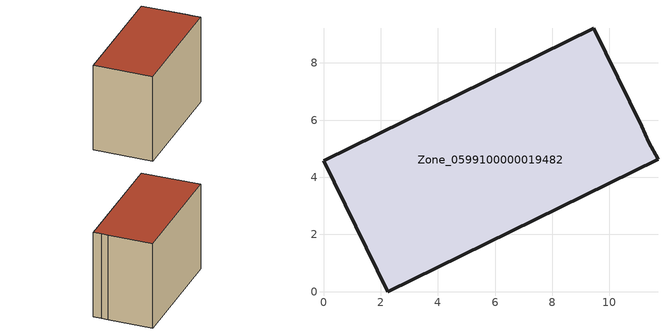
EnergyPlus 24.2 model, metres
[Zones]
Zone_0599100000019482
 floor ground (C_G): 11.38,5.22 11.7,4.63 2.24,0 0,4.58 9.46,9.21 11.13,5.79 z0
 wall outside (C_F): 2.24,0 11.7,4.63 11.38,5.22 11.13,5.79 9.46,9.21 0,4.58 2.24,0 z0:7.65
 roof outside (C_R): 11.7,4.63 11.38,5.22 11.13,5.79 9.46,9.21 0,4.58 2.24,0 z7.65
[BUILDING]
Pand.0599100000019482: North Axis=0; Terrain=City; Loads Convergence Tolerance Value=0.04; Temperature Convergence Tolerance Value=0.4; Solar Distribution=FullExterior; Maximum Number of Warmup Days=25; Minimum Number of Warmup Days=1
[Site:Location]
Rotterdam.The.Hague.AP_ZH_NLD Design_Conditions: Latitude=51.96; Longitude=4.45; Time Zone=1; Elevation=-4.5
[SITE:GROUNDTEMPERATURE:BUILDINGSURFACE]
18, 18, 18, 18, 18, 18, 18, 18, 18, 18, 18, 18
[MATERIAL] Thermal Absorptance=0.9; Solar Absorptance=0.7; Visible Absorptance=0.7
Name | Roughness | Thickness | Conductivity | Density | Specific Heat
G.TI.1975-1991 | MediumSmooth | 0.15 | 0.288461 | 540 | 1210
F.TI.1975-1991 | Rough | 0.3 | 0.230769 | 1920 | 840
R.TI.1975-1991 | MediumRough | 0.2 | 0.153846 | 1500 | 1000
[CONSTRUCTION]
C_G: G.TI.1975-1991
C_F: F.TI.1975-1991
C_R: R.TI.1975-1991
[ZONE]
Zone_0599100000019482: Type=1; Multiplier=1; Ceiling Height=Autocalculate; Volume=Autocalculate; Floor Area=autocalculate; Part of Total Floor Area=Yes
[ZONEINFILTRATION:DESIGNFLOWRATE]
Infil_Zone_0599100000019482: Zone or ZoneList or Space or SpaceList=Zone_0599100000019482; Schedule=AlwaysOn; Design Flow Rate Calculation Method=Flow/Area; Flow Rate per Floor Area=0.003; Constant Term Coefficient=1; Temperature Term Coefficient=0; Velocity Term Coefficient=0; Velocity Squared Term Coefficient=0
[HVACTEMPLATE:ZONE:IDEALLOADSAIRSYSTEM]
Zone_0599100000019482: Maximum Heating Supply Air Temperature=50; Minimum Cooling Supply Air Temperature=13; Maximum Heating Supply Air Humidity Ratio=0.0156; Minimum Cooling Supply Air Humidity Ratio=0.0077; Heating Limit=NoLimit; Cooling Limit=NoLimit; Dehumidification Control Type=ConstantSensibleHeatRatio; Cooling Sensible Heat Ratio=0.7; Dehumidification Setpoint=60; Humidification Control Type=None; Humidification Setpoint=30; Outdoor Air Method=None; Outdoor Air Flow Rate per Person=0.00944; Outdoor Air Flow Rate per Zone Floor Area=0; Outdoor Air Flow Rate per Zone=0; Demand Controlled Ventilation Type=None; Outdoor Air Economizer Type=NoEconomizer; Heat Recovery Type=None; Sensible Heat Recovery Effectiveness=0.7; Latent Heat Recovery Effectiveness=0.65
[ZONECONTROL:THERMOSTAT]
ThermostatControl_Zone_0599100000019482: Zone or ZoneList=Zone_0599100000019482; Control Type Schedule=DualSetpointControlType; Control 1=Thermostat_Zone_0599100000019482; Temperature Difference Between Cutout And Setpoint=0
[THERMOSTATSETPOINT:DUALSETPOINT]
Thermostat_Zone_0599100000019482: Heating Setpoint Temperature Schedule=HeatingSetpoint_Zone_0599100000019482; Cooling Setpoint Temperature Schedule=CoolingSetpoint_Zone_0599100000019482
[SCHEDULE:COMPACT]
HeatingSetpoint_Zone_0599100000019482: Through: 12/31, For: AllDays, Until: 24:00, 21
CoolingSetpoint_Zone_0599100000019482: Through: 12/31, For: AllDays, Until: 24:00, 24
DualSetpointControlType: Through: 12/31, For: AllDays, Until: 24:00, 4
AlwaysOn: Through: 12/31, For: AllDays, Until: 24:00, 1
